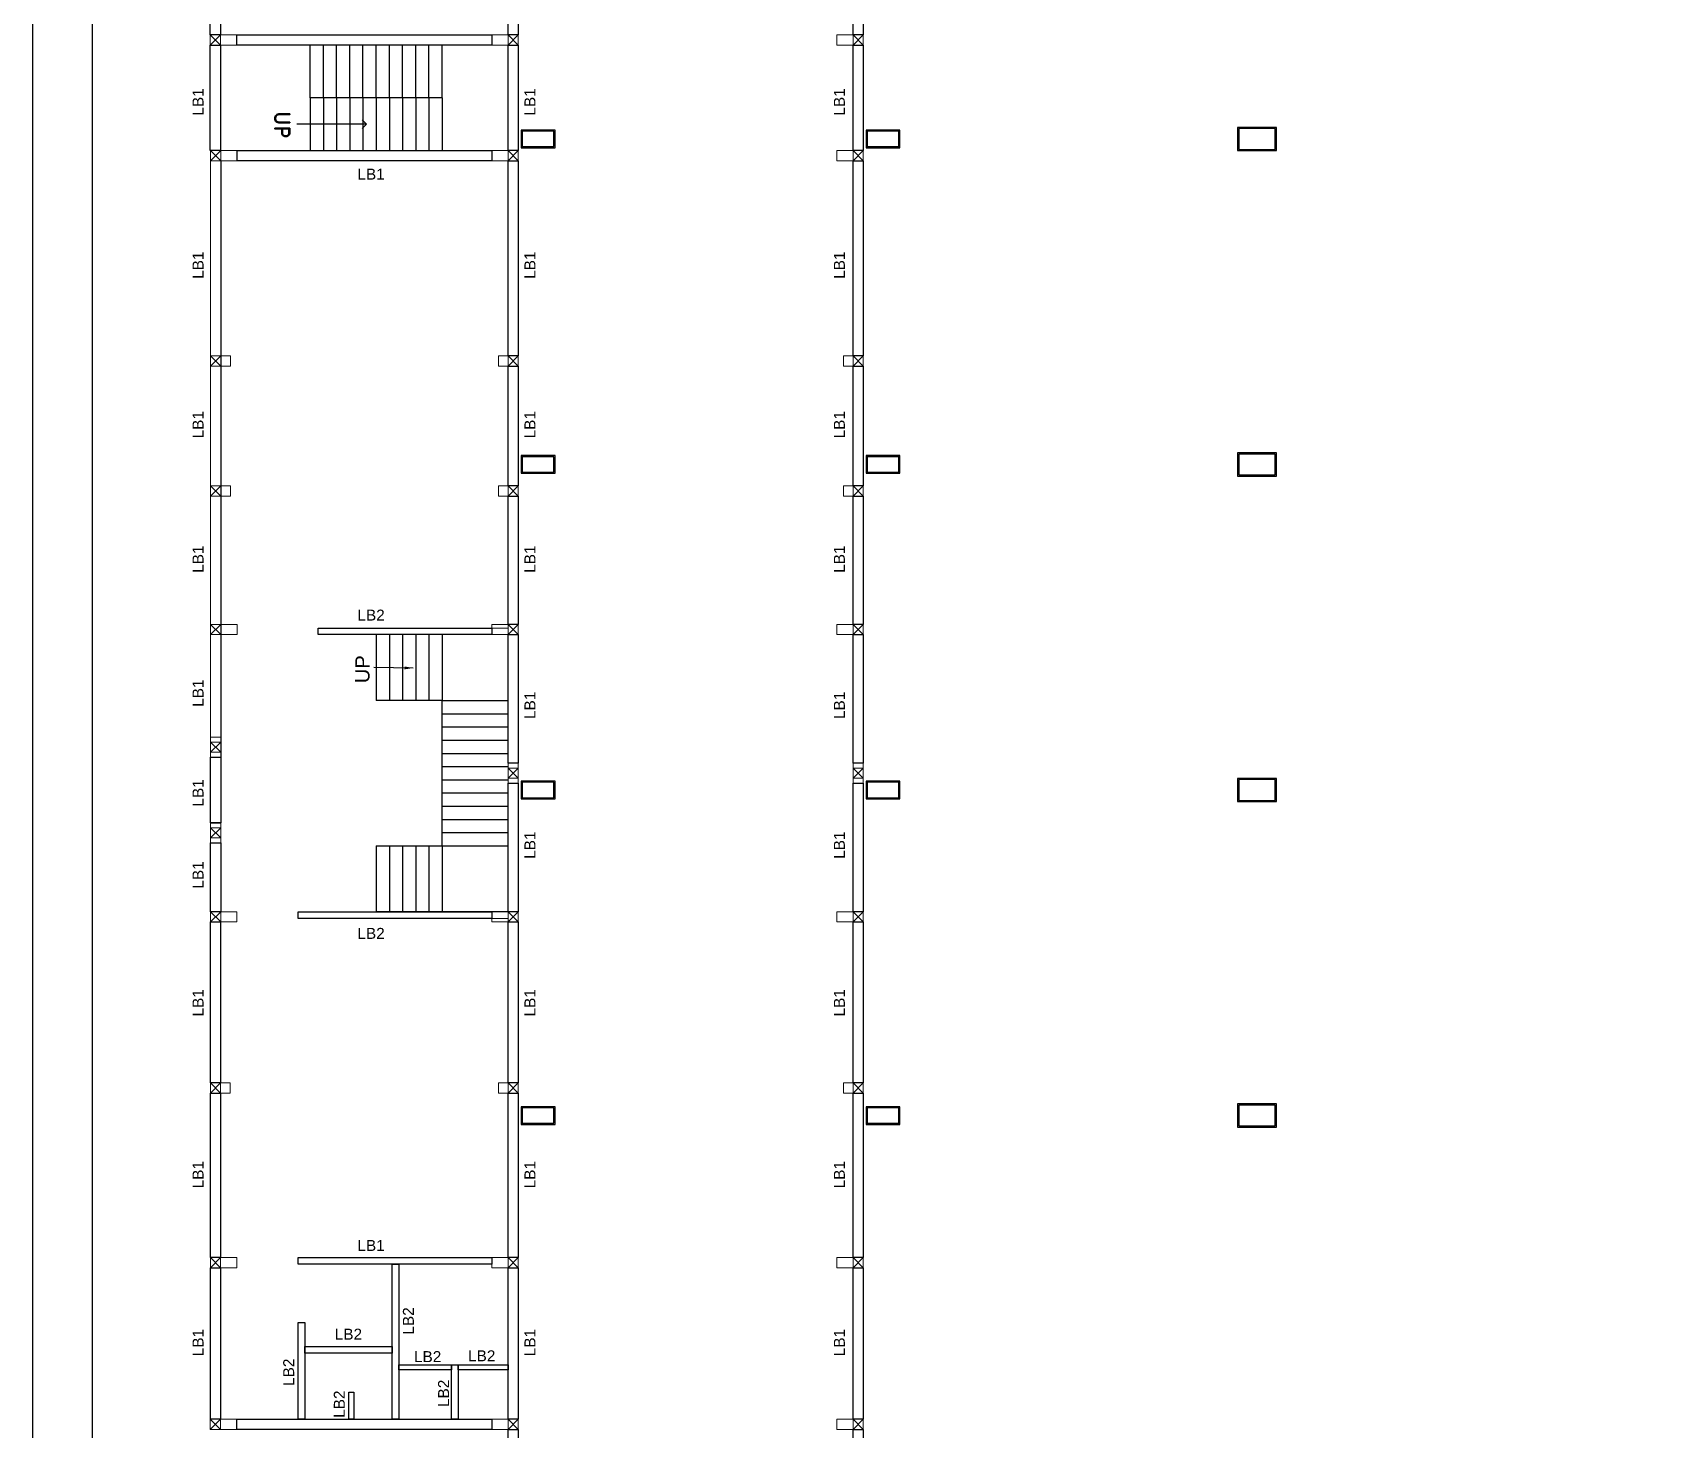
# Model space of a CAD drawing. Header units: inches. Extents: x -605 to 2991212, y -2872845 to 0.
# Drawn here: x 2586764 to 2623787, y -2256858 to -2225106 of the extents above; entities that cross this region are included whole.
import ezdxf
from ezdxf.enums import TextEntityAlignment as Align

# ---------------------------------------------------------------- set-up
doc = ezdxf.new("R2010")
doc.units = ezdxf.units.IN
doc.header["$LTSCALE"] = 600
doc.header["$MEASUREMENT"] = 0
for name, color, linetype in [('05 RG_TXT', 7, 'Continuous'), ('NOITHAT', 21, 'Continuous'), ('see level', 2, 'Continuous'), ('SnT-DIMENSION', 7, 'Continuous'), ('SnT-DIMS2', 7, 'Continuous')]:
    doc.layers.add(name, color=color, linetype=linetype)
for name, color, linetype, lineweight in [('PV_MASONRY', 10, 'Continuous', 0), ('rRCC 2', 40, 'Continuous', 15), ('rSHEET', 2, 'Continuous', 30)]:
    doc.layers.add(name, color=color, linetype=linetype, lineweight=lineweight)
doc.styles.add('DIM', font='geniso.shx', dxfattribs={"width": 0.85})
doc.styles.add('RG', font='arial.ttf')
doc.styles.add('ROMAND', font='romand.shx')
doc.styles.add('ROMANS', font='arial.ttf')
doc.styles.get("Standard").update_dxf_attribs({"font": 'arial.ttf'})
doc.dimstyles.new('SnT', dxfattribs={"dimtxt": 2.5, "dimasz": 1, "dimexe": 1, "dimexo": 1, "dimgap": 1, "dimtad": 1, "dimdec": 0, "dimzin": 0, "dimdsep": 46, "dimtxsty": 'ROMANS', "dimblk": 'L1', "dimcen": 1, "dimclrd": 1, "dimclre": 1, "dimadec": 0, "dimazin": 0, "dimtfac": 1, "dimtdec": 0, "dimtmove": 0, "dimatfit": 3, "dimldrblk": 'LL1', "dimfxl": 1, "dimtolj": 1, "dimtzin": 0, "dimarcsym": 0})
doc.dimstyles.new('ST-100', dxfattribs={"dimscale": 100, "dimtxt": 2.5, "dimasz": 2, "dimexe": 0.18, "dimexo": 0.0625, "dimgap": 0.2, "dimtad": 0, "dimdec": 0, "dimzin": 0, "dimdsep": 46, "dimtxsty": 'DIM', "dimblk": 'OPEN90', "dimcen": 0.09, "dimclrd": 256, "dimclrt": 7, "dimadec": 0, "dimazin": 0, "dimtfac": 1, "dimtdec": 0, "dimtofl": 0, "dimtmove": 0, "dimatfit": 3, "dimldrblk": 'OPEN90', "dimfxl": 1, "dimtolj": 1, "dimtzin": 0, "dimlwd": -1, "dimarcsym": 0})

# ---------------------------------------------------------------- blocks, each defined once
blk = doc.blocks.new('L1')
at = {"color": 1}
blk.add_line((0, -1), (0, 1), dxfattribs=at)
blk.add_solid([(-2, 0.33), (-2, -0.33), (0, 0)], dxfattribs=at)
blk = doc.blocks.new('LL1')
at = {"color": 1}
blk.add_solid([(-2, 0.33), (-2, -0.33), (0, 0)], dxfattribs=at)
blk = doc.blocks.new('_Open90')
at = {"color": 0, "linetype": 'ByBlock', "lineweight": -2}
for p, q in [((0, 0), (-1, 0)), ((-0.5, 0.5), (0, 0)), ((0, 0), (-0.5, -0.5))]:
    blk.add_line(p, q, dxfattribs=at)

msp = doc.modelspace()

# ---------------------------------------------------------------- linework, layer by layer
at = {"color": 8, "linetype": 'ByBlock'}
for p, q in [((2593073.7, -2226588), (2593073.7, -2225388)), ((2593373.7, -2226588), (2593373.7, -2225388)), ((2593673.7, -2226588), (2593673.7, -2225388)), ((2593973.7, -2226588), (2593973.7, -2225388)), ((2594273.7, -2226588), (2594273.7, -2225388)), ((2594573.7, -2226588), (2594573.7, -2225388)), ((2594873.7, -2226588), (2594873.7, -2225388)), ((2595173.7, -2226588), (2595173.7, -2225388)), ((2595473.7, -2226588), (2595473.7, -2225388)), ((2595773.7, -2226588), (2595773.7, -2225388)), ((2596073.7, -2226588), (2596073.7, -2225388)), ((2597573.7, -2227788), (2597573.7, -2225388)), ((2605414.6, -2227788), (2605414.6, -2225388)), ((2593073.7, -2226588), (2593073.7, -2227788)), ((2596073.7, -2226588), (2593073.7, -2226588)), ((2593373.7, -2226588), (2593373.7, -2227788)), ((2593673.7, -2226588), (2593673.7, -2227788)), ((2593973.7, -2226588), (2593973.7, -2227788)), ((2594273.7, -2226588), (2594273.7, -2227788)), ((2594573.7, -2226588), (2594573.7, -2227788)), ((2594873.7, -2226588), (2594873.7, -2227788)), ((2595173.7, -2226588), (2595173.7, -2227788)), ((2595473.7, -2226588), (2595473.7, -2227788)), ((2595773.7, -2226588), (2595773.7, -2227788)), ((2596073.7, -2226588), (2596073.7, -2227788))]:
    msp.add_line(p, q, dxfattribs=at)
at = {"color": 1, "linetype": 'ByBlock'}
msp.add_line((2591041.6, -2228018), (2591041.6, -2241572.9), dxfattribs=at)
for points in [[(2590803.7, -2220238), (2591033.7, -2220238), (2591033.7, -2225158), (2590803.7, -2225158)], [(2597573.7, -2220238), (2597803.7, -2220238), (2597803.7, -2225158), (2597573.7, -2225158)], [(2605414.6, -2220238), (2605644.6, -2220238), (2605644.6, -2225158), (2605414.6, -2225158)], [(2590803.7, -2225388), (2591033.7, -2225388), (2591033.7, -2227788), (2590803.7, -2227788)], [(2591403.7, -2225158), (2597203.7, -2225158), (2597203.7, -2225388), (2591403.7, -2225388)], [(2597573.7, -2225388), (2597803.7, -2225388), (2597803.7, -2227788), (2597573.7, -2227788)], [(2605414.6, -2225388), (2605644.6, -2225388), (2605644.6, -2227788), (2605414.6, -2227788)], [(2591411.6, -2227788), (2597203.7, -2227788), (2597203.7, -2228018), (2591411.6, -2228018)], [(2597573.7, -2228018), (2597803.7, -2228018), (2597803.7, -2232456.2), (2597573.7, -2232456.2)], [(2605414.6, -2228018), (2605644.6, -2228018), (2605644.6, -2232456.2), (2605414.6, -2232456.2)], [(2597573.7, -2232686.2), (2597803.7, -2232686.2), (2597803.7, -2235410.5), (2597573.7, -2235410.5)], [(2605414.6, -2232686.2), (2605644.6, -2232686.2), (2605644.6, -2235410.5), (2605414.6, -2235410.5)], [(2597573.7, -2235640.5), (2597803.7, -2235640.5), (2597803.7, -2238560.5), (2597573.7, -2238560.5)], [(2605414.6, -2235640.5), (2605644.6, -2235640.5), (2605644.6, -2238560.5), (2605414.6, -2238560.5)], [(2593253.7, -2238640.5), (2597203.7, -2238640.5), (2597203.7, -2238790.5), (2593253.7, -2238790.5)], [(2597573.7, -2238790.5), (2597803.7, -2238790.5), (2597803.7, -2241715.5), (2597573.7, -2241715.5)], [(2605414.6, -2238790.5), (2605644.6, -2238790.5), (2605644.6, -2241715.5), (2605414.6, -2241715.5)], [(2590811.6, -2241572.9), (2591041.6, -2241572.9), (2591041.6, -2243072.9), (2590811.6, -2243072.9)], [(2597573.7, -2242165.5), (2597803.7, -2242165.5), (2597803.7, -2245090.5), (2597573.7, -2245090.5)], [(2605414.6, -2242165.5), (2605644.6, -2242165.5), (2605644.6, -2245090.5), (2605414.6, -2245090.5)], [(2590811.6, -2243523.1), (2591040.5, -2243523.1), (2591040.5, -2245090.5), (2590811.6, -2245090.5)], [(2590810.5, -2245320.5), (2591038.1, -2245320.5), (2591038.1, -2248982), (2590810.5, -2248982)], [(2592803.7, -2245090.5), (2597203.7, -2245090.5), (2597203.7, -2245240.5), (2592803.7, -2245240.5)], [(2597573.7, -2245320.5), (2597803.7, -2245320.5), (2597803.7, -2248982), (2597573.7, -2248982)], [(2605414.6, -2245320.5), (2605644.6, -2245320.5), (2605644.6, -2248982), (2605414.6, -2248982)], [(2590808.1, -2249212), (2591035.9, -2249212), (2591035.9, -2252953.6), (2590808.1, -2252953.6)], [(2597573.7, -2249212), (2597803.7, -2249212), (2597803.7, -2252953.6), (2597573.7, -2252953.6)], [(2605414.6, -2249212), (2605644.6, -2249212), (2605644.6, -2252953.6), (2605414.6, -2252953.6)], [(2590805.9, -2253183.6), (2591033.7, -2253183.6), (2591033.7, -2256628), (2590805.9, -2256628)], [(2592803.7, -2252953.6), (2597203.7, -2252953.6), (2597203.7, -2253103.6), (2592803.7, -2253103.6)], [(2594941.2, -2253103.6), (2595091.2, -2253103.6), (2595091.2, -2256628), (2594941.2, -2256628)], [(2597573.7, -2253183.6), (2597803.7, -2253183.6), (2597803.7, -2256628), (2597573.7, -2256628)], [(2605414.6, -2253183.6), (2605644.6, -2253183.6), (2605644.6, -2256628), (2605414.6, -2256628)], [(2592803.7, -2254430.3), (2592953.7, -2254430.3), (2592953.7, -2256628), (2592803.7, -2256628)], [(2592953.7, -2254975.2), (2594941.2, -2254975.2), (2594941.2, -2255125.2), (2592953.7, -2255125.2)], [(2595091.2, -2255390.5), (2596287.2, -2255390.5), (2596287.2, -2255505.5), (2595091.2, -2255505.5)], [(2596287.2, -2255390.5), (2596437.2, -2255390.5), (2596437.2, -2256628), (2596287.2, -2256628)], [(2596437.2, -2255390.5), (2597573.7, -2255390.5), (2597573.7, -2255505.5), (2596437.2, -2255505.5)], [(2593953.7, -2256010), (2594068.7, -2256010), (2594068.7, -2256628), (2593953.7, -2256628)], [(2591403.7, -2256628), (2597203.7, -2256628), (2597203.7, -2256858), (2591403.7, -2256858)], [(2597573.7, -2256858), (2597803.7, -2256858), (2597803.7, -2260518), (2597573.7, -2260518)], [(2605414.6, -2256858), (2605644.6, -2256858), (2605644.6, -2260518), (2605414.6, -2260518)]]:
    msp.add_lwpolyline(points, close=True, dxfattribs=at)
at = {"color": 6, "linetype": 'ByBlock'}
for points in [[(2615034.6, -2227785.5), (2615034.6, -2227260.5), (2614154.6, -2227260.5), (2614154.6, -2227785.5)], [(2598638.7, -2227723), (2598638.7, -2227323), (2597868.7, -2227323), (2597868.7, -2227723)], [(2606479.6, -2227723), (2606479.6, -2227323), (2605709.6, -2227323), (2605709.6, -2227723)], [(2615034.6, -2235185.5), (2615034.6, -2234660.5), (2614154.6, -2234660.5), (2614154.6, -2235185.5)], [(2598638.7, -2235123), (2598638.7, -2234723), (2597868.7, -2234723), (2597868.7, -2235123)], [(2606479.6, -2235123), (2606479.6, -2234723), (2605709.6, -2234723), (2605709.6, -2235123)], [(2615034.6, -2242585.5), (2615034.6, -2242060.5), (2614154.6, -2242060.5), (2614154.6, -2242585.5)], [(2598638.7, -2242523), (2598638.7, -2242123), (2597868.7, -2242123), (2597868.7, -2242523)], [(2606479.6, -2242523), (2606479.6, -2242123), (2605709.6, -2242123), (2605709.6, -2242523)], [(2615034.6, -2249985.5), (2615034.6, -2249460.5), (2614154.6, -2249460.5), (2614154.6, -2249985.5)], [(2598638.7, -2249923), (2598638.7, -2249523), (2597868.7, -2249523), (2597868.7, -2249923)], [(2606479.6, -2249923), (2606479.6, -2249523), (2605709.6, -2249523), (2605709.6, -2249923)]]:
    msp.add_lwpolyline(points, close=True, dxfattribs=at)
at = {"color": 3, "linetype": 'ByBlock'}
for points in [[(2598613.7, -2227698), (2598613.7, -2227348), (2597893.7, -2227348), (2597893.7, -2227698)], [(2606454.6, -2227698), (2606454.6, -2227348), (2605734.6, -2227348), (2605734.6, -2227698)], [(2615009.6, -2227760.5), (2615009.6, -2227285.5), (2614179.6, -2227285.5), (2614179.6, -2227760.5)], [(2598613.7, -2235098), (2598613.7, -2234748), (2597893.7, -2234748), (2597893.7, -2235098)], [(2606454.6, -2235098), (2606454.6, -2234748), (2605734.6, -2234748), (2605734.6, -2235098)], [(2615009.6, -2235160.5), (2615009.6, -2234685.5), (2614179.6, -2234685.5), (2614179.6, -2235160.5)], [(2598613.7, -2242498), (2598613.7, -2242148), (2597893.7, -2242148), (2597893.7, -2242498)], [(2606454.6, -2242498), (2606454.6, -2242148), (2605734.6, -2242148), (2605734.6, -2242498)], [(2615009.6, -2242560.5), (2615009.6, -2242085.5), (2614179.6, -2242085.5), (2614179.6, -2242560.5)], [(2598613.7, -2249898), (2598613.7, -2249548), (2597893.7, -2249548), (2597893.7, -2249898)], [(2606454.6, -2249898), (2606454.6, -2249548), (2605734.6, -2249548), (2605734.6, -2249898)], [(2615009.6, -2249960.5), (2615009.6, -2249485.5), (2614179.6, -2249485.5), (2614179.6, -2249960.5)]]:
    msp.add_lwpolyline(points, close=True, dxfattribs=at)
at = {"layer": 'NOITHAT', "linetype": 'Continuous'}
for p, q in [((2594573.7, -2238790.5), (2594573.7, -2240290.5)), ((2594873.7, -2238790.5), (2594873.7, -2240290.5)), ((2595173.7, -2238790.5), (2595173.7, -2240290.5)), ((2595473.7, -2238790.5), (2595473.7, -2240290.5)), ((2595773.7, -2238790.5), (2595773.7, -2240290.5)), ((2596073.7, -2238790.5), (2596073.7, -2240290.5)), ((2596073.7, -2240290.5), (2597573.7, -2240290.5)), ((2596073.7, -2240590.5), (2597573.7, -2240590.5)), ((2596073.7, -2240890.5), (2597573.7, -2240890.5)), ((2596073.7, -2241190.5), (2597573.7, -2241190.5)), ((2596073.7, -2241490.5), (2597573.7, -2241490.5)), ((2596073.7, -2241790.5), (2597573.7, -2241790.5)), ((2596073.7, -2242090.5), (2597573.7, -2242090.5)), ((2596073.7, -2242390.5), (2597573.7, -2242390.5)), ((2596073.7, -2242390.5), (2597573.7, -2242390.5)), ((2596073.7, -2242690.5), (2597573.7, -2242690.5)), ((2596073.7, -2242990.5), (2597573.7, -2242990.5)), ((2596073.7, -2243290.5), (2597573.7, -2243290.5)), ((2594573.7, -2243590.5), (2594573.7, -2245090.5)), ((2594873.7, -2243590.5), (2594873.7, -2245090.5)), ((2595173.7, -2243590.5), (2595173.7, -2245090.5)), ((2595473.7, -2243590.5), (2595473.7, -2245090.5)), ((2595773.7, -2243590.5), (2595773.7, -2245090.5)), ((2596073.7, -2243590.5), (2596073.7, -2245090.5)), ((2596073.7, -2243590.5), (2597573.7, -2243590.5))]:
    msp.add_line(p, q, dxfattribs=at)
at = {"layer": 'NOITHAT', "color": 8, "linetype": 'Continuous'}
msp.add_line((2597573.7, -2245090.5), (2594573.7, -2245090.5), dxfattribs=at)
at = {"layer": 'NOITHAT', "linetype": 'Continuous'}
msp.add_lwpolyline([(2594573.7, -2243590.5), (2596073.7, -2243590.5), (2596073.7, -2240290.5), (2594573.7, -2240290.5)], dxfattribs=at)
at = {"layer": 'PV_MASONRY', "color": 8}
for p, q in [((2597803.7, -2227788), (2590811.6, -2227788)), ((2597573.7, -2228018), (2591041.6, -2228018)), ((2597573.7, -2238640.5), (2593253.7, -2238640.5)), ((2593253.7, -2238640.5), (2593253.7, -2238790.5)), ((2597573.7, -2238790.5), (2593253.7, -2238790.5)), ((2594573.7, -2238790.5), (2597573.7, -2238790.5)), ((2597573.7, -2245090.5), (2592803.7, -2245090.5)), ((2592803.7, -2245240.5), (2592803.7, -2245090.5)), ((2597573.7, -2245240.5), (2592803.7, -2245240.5)), ((2592803.7, -2253103.6), (2592803.7, -2252953.6)), ((2592803.7, -2252953.6), (2597573.7, -2252953.6)), ((2597573.7, -2253103.6), (2597573.7, -2255390.5)), ((2594941.2, -2256628), (2594941.2, -2253853.6)), ((2595091.2, -2256628), (2595091.2, -2253853.6)), ((2592953.7, -2254439.5), (2592953.7, -2254430.3)), ((2592953.7, -2254975.2), (2592953.7, -2254439.5)), ((2594068.7, -2254975.2), (2592953.7, -2254975.2)), ((2592953.7, -2256628), (2592953.7, -2255125.2)), ((2594068.7, -2255125.2), (2592953.7, -2255125.2)), ((2595091.2, -2255390.5), (2595537.2, -2255390.5)), ((2596437.2, -2255390.5), (2596287.2, -2255390.5)), ((2596287.2, -2255390.5), (2596287.2, -2256628)), ((2596437.2, -2255390.5), (2596437.2, -2256628)), ((2597573.7, -2255390.5), (2597187.2, -2255390.5)), ((2595091.2, -2255505.5), (2595537.2, -2255505.5)), ((2597573.7, -2255505.5), (2597187.2, -2255505.5)), ((2597573.7, -2255505.5), (2597573.7, -2256628)), ((2593953.7, -2256628), (2593953.7, -2256010)), ((2594068.7, -2256010), (2593953.7, -2256010)), ((2594068.7, -2256628), (2594068.7, -2256010)), ((2590803.7, -2256858), (2597803.7, -2256858)), ((2591033.7, -2256628), (2592803.7, -2256628)), ((2592953.7, -2256628), (2593953.7, -2256628)), ((2594068.7, -2256628), (2594941.2, -2256628)), ((2595091.2, -2256628), (2596287.2, -2256628)), ((2596437.2, -2256628), (2597573.7, -2256628))]:
    msp.add_line(p, q, dxfattribs=at)
at = {"layer": 'PV_MASONRY'}
for p, q in [((2591041.6, -2241572.9), (2590811.6, -2241572.9)), ((2591041.6, -2243072.9), (2590811.6, -2243072.9))]:
    msp.add_line(p, q, dxfattribs=at)
msp.add_lwpolyline([(2590811.6, -2227788), (2590811.6, -2241572.9)], dxfattribs=at)
at = {"layer": 'PV_MASONRY', "color": 8}
for points in [[(2592803.7, -2254430.3), (2592953.7, -2254430.3)], [(2592803.7, -2254430.3), (2592803.7, -2256628)], [(2592953.7, -2256628), (2593953.7, -2256628)]]:
    msp.add_lwpolyline(points, dxfattribs=at)
at = {"layer": 'rRCC 2', "color": 6}
for p, q in [((2590803.7, -2225158), (2591033.7, -2225388)), ((2590803.7, -2225388), (2591033.7, -2225158)), ((2597803.7, -2225158), (2597573.7, -2225388)), ((2597803.7, -2225388), (2597573.7, -2225158)), ((2605644.6, -2225158), (2605414.6, -2225388)), ((2605644.6, -2225388), (2605414.6, -2225158)), ((2590811.6, -2227788), (2591041.6, -2228018)), ((2590811.6, -2228018), (2591041.6, -2227788)), ((2597803.7, -2227788), (2597573.7, -2228018)), ((2597803.7, -2228018), (2597573.7, -2227788)), ((2605644.6, -2227788), (2605414.6, -2228018)), ((2605644.6, -2228018), (2605414.6, -2227788)), ((2590811.6, -2232456.2), (2591041.6, -2232686.2)), ((2590811.6, -2232686.2), (2591041.6, -2232456.2)), ((2597803.7, -2232456.2), (2597573.7, -2232686.2)), ((2597803.7, -2232686.2), (2597573.7, -2232456.2)), ((2605644.6, -2232456.2), (2605414.6, -2232686.2)), ((2605644.6, -2232686.2), (2605414.6, -2232456.2)), ((2590811.6, -2235410.5), (2591041.6, -2235640.5)), ((2590811.6, -2235640.5), (2591041.6, -2235410.5)), ((2597803.7, -2235410.5), (2597573.7, -2235640.5)), ((2597803.7, -2235640.5), (2597573.7, -2235410.5)), ((2605644.6, -2235410.5), (2605414.6, -2235640.5)), ((2605644.6, -2235640.5), (2605414.6, -2235410.5)), ((2590811.6, -2238560.5), (2591041.6, -2238790.5)), ((2590811.6, -2238790.5), (2591041.6, -2238560.5)), ((2597803.7, -2238560.5), (2597573.7, -2238790.5)), ((2597803.7, -2238790.5), (2597573.7, -2238560.5)), ((2605644.6, -2238560.5), (2605414.6, -2238790.5)), ((2605644.6, -2238790.5), (2605414.6, -2238560.5)), ((2591041.6, -2241462.9), (2590811.6, -2241232.9)), ((2590811.6, -2241462.9), (2591041.6, -2241232.9)), ((2597803.7, -2242055.5), (2597573.7, -2241825.5)), ((2597573.7, -2242055.5), (2597803.7, -2241825.5)), ((2605644.6, -2242055.5), (2605414.6, -2241825.5)), ((2605414.6, -2242055.5), (2605644.6, -2241825.5)), ((2591041.6, -2243183.1), (2590811.6, -2243413.1)), ((2590811.6, -2243183.1), (2591041.6, -2243413.1)), ((2590810.5, -2245090.5), (2591040.5, -2245320.5)), ((2590810.5, -2245320.5), (2591040.5, -2245090.5)), ((2597803.7, -2245090.5), (2597573.7, -2245320.5)), ((2597803.7, -2245320.5), (2597573.7, -2245090.5)), ((2605644.6, -2245090.5), (2605414.6, -2245320.5)), ((2605644.6, -2245320.5), (2605414.6, -2245090.5)), ((2590808.1, -2248982), (2591038.1, -2249212)), ((2590808.1, -2249212), (2591038.1, -2248982)), ((2597803.7, -2248982), (2597573.7, -2249212)), ((2597803.7, -2249212), (2597573.7, -2248982)), ((2605644.6, -2248982), (2605414.6, -2249212)), ((2605644.6, -2249212), (2605414.6, -2248982)), ((2590805.9, -2252953.6), (2591035.9, -2253183.6)), ((2590805.9, -2253183.6), (2591035.9, -2252953.6)), ((2597803.7, -2252953.6), (2597573.7, -2253183.6)), ((2597803.7, -2253183.6), (2597573.7, -2252953.6)), ((2605644.6, -2252953.6), (2605414.6, -2253183.6)), ((2605644.6, -2253183.6), (2605414.6, -2252953.6)), ((2590803.7, -2256628), (2591033.7, -2256858)), ((2590803.7, -2256858), (2591033.7, -2256628)), ((2597803.7, -2256628), (2597573.7, -2256858)), ((2597803.7, -2256858), (2597573.7, -2256628)), ((2605644.6, -2256628), (2605414.6, -2256858)), ((2605644.6, -2256858), (2605414.6, -2256628))]:
    msp.add_line(p, q, dxfattribs=at)
for points in [[(2590803.7, -2225388), (2590803.7, -2225158), (2591403.7, -2225158), (2591403.7, -2225388)], [(2590803.7, -2225158), (2591033.7, -2225158), (2591033.7, -2225388), (2590803.7, -2225388)], [(2597803.7, -2225388), (2597803.7, -2225158), (2597203.7, -2225158), (2597203.7, -2225388)], [(2597803.7, -2225158), (2597573.7, -2225158), (2597573.7, -2225388), (2597803.7, -2225388)], [(2605644.6, -2225388), (2605644.6, -2225158), (2605044.6, -2225158), (2605044.6, -2225388)], [(2605644.6, -2225158), (2605414.6, -2225158), (2605414.6, -2225388), (2605644.6, -2225388)], [(2590811.6, -2228018), (2590811.6, -2227788), (2591411.6, -2227788), (2591411.6, -2228018)], [(2590811.6, -2227788), (2591041.6, -2227788), (2591041.6, -2228018), (2590811.6, -2228018)], [(2597803.7, -2228018), (2597803.7, -2227788), (2597203.7, -2227788), (2597203.7, -2228018)], [(2597803.7, -2227788), (2597573.7, -2227788), (2597573.7, -2228018), (2597803.7, -2228018)], [(2605644.6, -2228018), (2605644.6, -2227788), (2605044.6, -2227788), (2605044.6, -2228018)], [(2605644.6, -2227788), (2605414.6, -2227788), (2605414.6, -2228018), (2605644.6, -2228018)], [(2590811.6, -2232686.2), (2590811.6, -2232456.2), (2591261.6, -2232456.2), (2591261.6, -2232686.2)], [(2590811.6, -2232456.2), (2591041.6, -2232456.2), (2591041.6, -2232686.2), (2590811.6, -2232686.2)], [(2597803.7, -2232686.2), (2597803.7, -2232456.2), (2597353.7, -2232456.2), (2597353.7, -2232686.2)], [(2597803.7, -2232456.2), (2597573.7, -2232456.2), (2597573.7, -2232686.2), (2597803.7, -2232686.2)], [(2605644.6, -2232686.2), (2605644.6, -2232456.2), (2605194.6, -2232456.2), (2605194.6, -2232686.2)], [(2605644.6, -2232456.2), (2605414.6, -2232456.2), (2605414.6, -2232686.2), (2605644.6, -2232686.2)], [(2590811.6, -2235640.5), (2590811.6, -2235410.5), (2591261.6, -2235410.5), (2591261.6, -2235640.5)], [(2590811.6, -2235410.5), (2591041.6, -2235410.5), (2591041.6, -2235640.5), (2590811.6, -2235640.5)], [(2597803.7, -2235640.5), (2597803.7, -2235410.5), (2597353.7, -2235410.5), (2597353.7, -2235640.5)], [(2597803.7, -2235410.5), (2597573.7, -2235410.5), (2597573.7, -2235640.5), (2597803.7, -2235640.5)], [(2605644.6, -2235640.5), (2605644.6, -2235410.5), (2605194.6, -2235410.5), (2605194.6, -2235640.5)], [(2605644.6, -2235410.5), (2605414.6, -2235410.5), (2605414.6, -2235640.5), (2605644.6, -2235640.5)], [(2590811.6, -2238790.5), (2590811.6, -2238560.5), (2591411.6, -2238560.5), (2591411.6, -2238790.5)], [(2590811.6, -2238560.5), (2591041.6, -2238560.5), (2591041.6, -2238790.5), (2590811.6, -2238790.5)], [(2597803.7, -2238790.5), (2597803.7, -2238560.5), (2597203.7, -2238560.5), (2597203.7, -2238790.5)], [(2597803.7, -2238560.5), (2597573.7, -2238560.5), (2597573.7, -2238790.5), (2597803.7, -2238790.5)], [(2605644.6, -2238790.5), (2605644.6, -2238560.5), (2605044.6, -2238560.5), (2605044.6, -2238790.5)], [(2605644.6, -2238560.5), (2605414.6, -2238560.5), (2605414.6, -2238790.5), (2605644.6, -2238790.5)], [(2590811.6, -2241572.9), (2591041.6, -2241572.9), (2591041.6, -2241122.9), (2590811.6, -2241122.9)], [(2591041.6, -2241462.9), (2591041.6, -2241232.9), (2590811.6, -2241232.9), (2590811.6, -2241462.9)], [(2597573.7, -2241715.5), (2597803.7, -2241715.5), (2597803.7, -2242165.5), (2597573.7, -2242165.5)], [(2597803.7, -2242055.5), (2597803.7, -2241825.5), (2597573.7, -2241825.5), (2597573.7, -2242055.5)], [(2605414.6, -2241715.5), (2605644.6, -2241715.5), (2605644.6, -2242165.5), (2605414.6, -2242165.5)], [(2605644.6, -2242055.5), (2605644.6, -2241825.5), (2605414.6, -2241825.5), (2605414.6, -2242055.5)], [(2590811.6, -2243073.1), (2591041.6, -2243073.1), (2591041.6, -2243523.1), (2590811.6, -2243523.1)], [(2591041.6, -2243183.1), (2591041.6, -2243413.1), (2590811.6, -2243413.1), (2590811.6, -2243183.1)], [(2590810.5, -2245320.5), (2590810.5, -2245090.5), (2591410.5, -2245090.5), (2591410.5, -2245320.5)], [(2590810.5, -2245090.5), (2591040.5, -2245090.5), (2591040.5, -2245320.5), (2590810.5, -2245320.5)], [(2597803.7, -2245320.5), (2597803.7, -2245090.5), (2597203.7, -2245090.5), (2597203.7, -2245320.5)], [(2597803.7, -2245090.5), (2597573.7, -2245090.5), (2597573.7, -2245320.5), (2597803.7, -2245320.5)], [(2605644.6, -2245320.5), (2605644.6, -2245090.5), (2605044.6, -2245090.5), (2605044.6, -2245320.5)], [(2605644.6, -2245090.5), (2605414.6, -2245090.5), (2605414.6, -2245320.5), (2605644.6, -2245320.5)], [(2590808.1, -2249212), (2590808.1, -2248982), (2591258.1, -2248982), (2591258.1, -2249212)], [(2590808.1, -2248982), (2591038.1, -2248982), (2591038.1, -2249212), (2590808.1, -2249212)], [(2597803.7, -2249212), (2597803.7, -2248982), (2597353.7, -2248982), (2597353.7, -2249212)], [(2597803.7, -2248982), (2597573.7, -2248982), (2597573.7, -2249212), (2597803.7, -2249212)], [(2605644.6, -2249212), (2605644.6, -2248982), (2605194.6, -2248982), (2605194.6, -2249212)], [(2605644.6, -2248982), (2605414.6, -2248982), (2605414.6, -2249212), (2605644.6, -2249212)], [(2590805.9, -2253183.6), (2590805.9, -2252953.6), (2591405.9, -2252953.6), (2591405.9, -2253183.6)], [(2590805.9, -2252953.6), (2591035.9, -2252953.6), (2591035.9, -2253183.6), (2590805.9, -2253183.6)], [(2597803.7, -2253183.6), (2597803.7, -2252953.6), (2597203.7, -2252953.6), (2597203.7, -2253183.6)], [(2597803.7, -2252953.6), (2597573.7, -2252953.6), (2597573.7, -2253183.6), (2597803.7, -2253183.6)], [(2605644.6, -2253183.6), (2605644.6, -2252953.6), (2605044.6, -2252953.6), (2605044.6, -2253183.6)], [(2605644.6, -2252953.6), (2605414.6, -2252953.6), (2605414.6, -2253183.6), (2605644.6, -2253183.6)], [(2590803.7, -2256858), (2590803.7, -2256628), (2591403.7, -2256628), (2591403.7, -2256858)], [(2590803.7, -2256628), (2591033.7, -2256628), (2591033.7, -2256858), (2590803.7, -2256858)], [(2597803.7, -2256858), (2597803.7, -2256628), (2597203.7, -2256628), (2597203.7, -2256858)], [(2597803.7, -2256628), (2597573.7, -2256628), (2597573.7, -2256858), (2597803.7, -2256858)], [(2605644.6, -2256858), (2605644.6, -2256628), (2605044.6, -2256628), (2605044.6, -2256858)], [(2605644.6, -2256628), (2605414.6, -2256628), (2605414.6, -2256858), (2605644.6, -2256858)]]:
    msp.add_lwpolyline(points, close=True, dxfattribs=at)
at = {"layer": 'rSHEET'}
msp.add_lwpolyline([(2687325.7, -2339818.9), (2687325.7, -2197596.6), (2586764.3, -2197596.6), (2586764.3, -2339818.9)], close=True, dxfattribs=at)
msp.add_lwpolyline([(2685973.7, -2337448.6), (2685973.7, -2199967, 0.4142136), (2684957.9, -2198951.1), (2589132.2, -2198951.1, 0.4142136), (2588116.3, -2199967), (2588116.3, -2337448.6, 0.4142136), (2589132.2, -2338464.4), (2684957.9, -2338464.4, 0.4142136)], format="xyb", close=True, dxfattribs=at)
at = {"layer": 'see level', "color": 4, "linetype": 'ByBlock', "lineweight": 20}
for p, q in [((2591041.6, -2228018), (2590811.6, -2228018)), ((2591033.7, -2256628), (2590803.7, -2256628))]:
    msp.add_line(p, q, dxfattribs=at)

# ---------------------------------------------------------------- texts
at = {"layer": '05 RG_TXT', "insert": (2594263.6, -2239578), "char_height": 327.02, "width": 1041.96, "attachment_point": 5, "rotation": 89.37302, "style": 'RG'}
msp.add_mtext('UP', dxfattribs=at)
at = {"layer": 'rRCC 2'}
for s, p in [('LB1', (2590526, -2226682.9)), ('LB1', (2598068.5, -2226682.9)), ('LB1', (2605102, -2226682.9)), ('LB1', (2590526, -2230392.4)), ('LB1', (2598068.5, -2230392.4)), ('LB1', (2605102, -2230392.4)), ('LB1', (2590526, -2234019.9)), ('LB1', (2598068.5, -2234019.9)), ('LB1', (2605102, -2234019.9)), ('LB1', (2590526, -2237074.9)), ('LB1', (2598068.5, -2237074.9)), ('LB1', (2605102, -2237074.9)), ('LB1', (2590526, -2240120.9)), ('LB1', (2598068.5, -2240398.4)), ('LB1', (2605102, -2240398.4)), ('LB1', (2590526, -2242388.4)), ('LB1', (2598068.5, -2243576.4)), ('LB1', (2605102, -2243576.4)), ('LB1', (2590526, -2244253.9)), ('LB1', (2590526, -2247159.9)), ('LB1', (2598068.5, -2247159.9)), ('LB1', (2605102, -2247159.9)), ('LB1', (2590526, -2251066.9)), ('LB1', (2598068.5, -2251066.9)), ('LB1', (2605102, -2251066.9)), ('LB2', (2595306.6, -2254392.6)), ('LB1', (2590526, -2254882.9)), ('LB1', (2598068.5, -2254882.9)), ('LB1', (2605102, -2254882.9)), ('LB2', (2592585.6, -2255558.6)), ('LB2', (2596106.1, -2256038.1)), ('LB2', (2593736.1, -2256283.6))]:
    msp.add_text(s, height=250, rotation=90, dxfattribs=at).set_placement(p, align=Align.MIDDLE_CENTER)
for s, p in [('LB1', (2594457.5, -2228324.1)), ('LB2', (2594457.5, -2238347.6)), ('LB2', (2594457.5, -2245582.6)), ('LB1', (2594457.5, -2252677.1)), ('LB2', (2593942.5, -2254693.1)), ('LB2', (2595743.3, -2255203.5)), ('LB2', (2596972.5, -2255184.6))]:
    msp.add_text(s, height=250, dxfattribs=at).set_placement(p, align=Align.MIDDLE_CENTER)
at = {"layer": 'SnT-DIMENSION', "linetype": 'ByBlock', "insert": (2592608.2, -2226896.7), "char_height": 341.15, "width": 7617.227, "attachment_point": 1, "rotation": 270, "style": 'ROMAND'}
msp.add_mtext('\\A1;UP', dxfattribs=at)

# ---------------------------------------------------------------- leaders
at = {"color": 1, "linetype": 'ByBlock'}
msp.add_leader([(2594353.7, -2227188), (2592771.7, -2227188)], dimstyle='ST-100', override={"dimtxt": 4, "dimexe": 0, "dimexo": 0, "dimfxl": 2, "dimfxlon": 1, "dimtfillclr": 256, "dimarcsym": 1}, dxfattribs=at)
at = {"layer": 'SnT-DIMS2'}
msp.add_leader([(2595418, -2239549.7), (2594518.1, -2239539.9)], dimstyle='SnT', override={"dimscale": 100, "dimtxt": 2.5, "dimtmove": 2}, dxfattribs=at)

doc.saveas('drawing.dxf')
